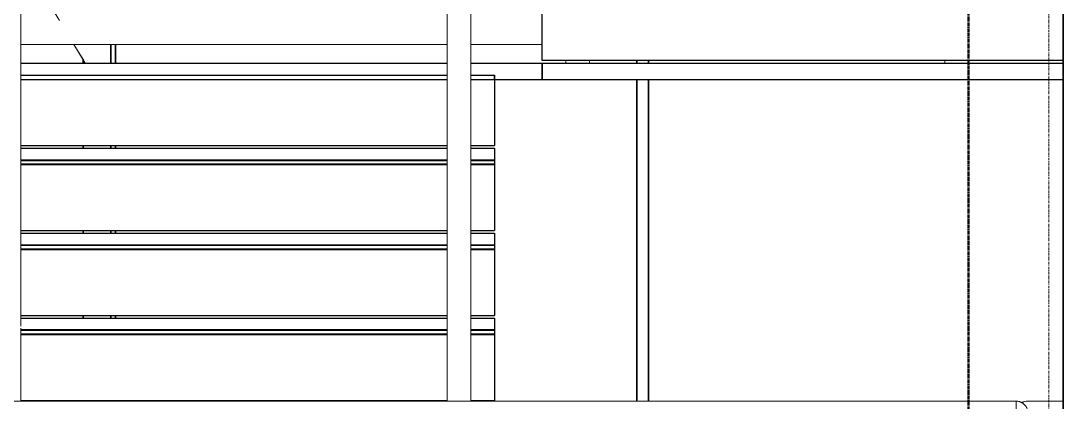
# Model space of a CAD drawing. Header units: millimetres. Extents: x -153298 to 620751, y -313239 to 250031.
# Drawn here: x 6249 to 8449, y -303879 to -303075 of the extents above; entities that cross this region are included whole.
import ezdxf

# ---------------------------------------------------------------- set-up
doc = ezdxf.new("R2010")
doc.units = ezdxf.units.MM
doc.linetypes.add('DPA_Grid _ Level 100', pattern=[10, 5.5, -1.6, 1.3, -1.6])
doc.linetypes.add('DPA_Hidden 50', pattern=[3, 2, -1])
for name, color, linetype, lineweight in [('A-DETL-GENF', 2, 'Continuous', 35), ('A-FLOR-HRAL', 1, 'Continuous', 25), ('A-GLAZ-CURT', 2, 'Continuous', 9), ('E-LITE-EQPM', 2, 'Continuous', 35), ('I-WALL-E', 2, 'Continuous', 35), ('S-GRID', 1, 'Continuous', 0), ('S-STRS-E', 1, 'Continuous', 25), ('WALL-E', 2, 'Continuous', 35)]:
    doc.layers.add(name, color=color, linetype=linetype, lineweight=lineweight)

# ---------------------------------------------------------------- blocks, each defined once
blk = doc.blocks.new('ACM_L12 - LED Pole Luminaire with UV1 - T35 1xGRN90_830 S 2-11677483-2140-01 ENTRANCE 1 ELEVATION 2')
at = {"layer": 'E-LITE-EQPM', "color": 250, "lineweight": 20}
for p, q in [((-18332.4, 108070.3), (-18374.1, 108050.8)), ((-18340.7, 108064.1), (-18366.6, 108052.1)), ((-18331.6, 108070.3), (-18332.4, 108070.3)), ((-18232, 108080.4), (-18289.5, 108074.6)), ((-18373.4, 108045.3), (-18340.3, 107990.4)), ((-18371.6, 108050.9), (-18371.8, 108049.4)), ((-18325.2, 108045.3), (-18371.4, 108045.3)), ((-18370.8, 108048.4), (-18324.4, 108042.1)), ((-18366.6, 108052.1), (-18324.4, 108047.2)), ((-18363.1, 108058.7), (-18325.4, 108058.7)), ((-18290.5, 108058.7), (-18232.2, 108058.7)), ((-18232, 108045.3), (-18290.4, 108045.3)), ((-18289.5, 108043.2), (-18283.7, 108042.5)), ((-18310.2, 107940.4), (-18286, 107900.4))]:
    blk.add_line(p, q, dxfattribs=at)
at = {"layer": 'E-LITE-EQPM', "color": 250, "lineweight": 20, "flags": 128}
for points in [[(-18289.5, 108089.1), (-18268, 108095.5), (-18240.6, 108102.4), (-18232, 108104.2)], [(-18370.4, 108058.7), (-18344.5, 108069.7), (-18331.6, 108074.7)], [(-18373.4, 108045.3), (-18373.6, 108045.6), (-18373.8, 108046), (-18374, 108046.4), (-18374.1, 108046.8), (-18374.2, 108047.2), (-18374.4, 108047.6), (-18374.5, 108048), (-18374.5, 108048.4), (-18374.6, 108048.8), (-18374.6, 108049.2), (-18374.7, 108049.7), (-18374.7, 108050.1), (-18374.7, 108050.5), (-18374.7, 108050.9), (-18374.6, 108051.3), (-18374.6, 108051.7), (-18374.5, 108052.2), (-18374.4, 108052.6), (-18374.3, 108053), (-18374.2, 108053.4), (-18374.1, 108053.8), (-18373.9, 108054.2), (-18373.8, 108054.5), (-18373.6, 108054.9), (-18373.4, 108055.3), (-18373.2, 108055.7), (-18373, 108056), (-18372.7, 108056.4), (-18372.5, 108056.7), (-18372.2, 108057), (-18371.9, 108057.3), (-18371.6, 108057.6), (-18371.3, 108057.9), (-18371, 108058.2), (-18370.7, 108058.5), (-18370.4, 108058.7)], [(-18373.7, 108048.9), (-18373.7, 108048.9), (-18373.8, 108048.9), (-18373.8, 108048.9), (-18373.9, 108048.9), (-18373.9, 108048.9), (-18373.9, 108048.9), (-18374, 108048.9), (-18374, 108048.9), (-18374.1, 108048.9), (-18374.1, 108049), (-18374.1, 108049), (-18374.2, 108049), (-18374.2, 108049), (-18374.2, 108049), (-18374.3, 108049.1), (-18374.3, 108049.1), (-18374.3, 108049.1), (-18374.4, 108049.1), (-18374.4, 108049.2), (-18374.4, 108049.2), (-18374.5, 108049.2), (-18374.5, 108049.2), (-18374.5, 108049.3), (-18374.5, 108049.3), (-18374.5, 108049.3), (-18374.6, 108049.4), (-18374.6, 108049.4), (-18374.6, 108049.4), (-18374.6, 108049.5), (-18374.6, 108049.5), (-18374.7, 108049.6), (-18374.7, 108049.6), (-18374.7, 108049.6), (-18374.7, 108049.7), (-18374.7, 108049.7), (-18374.7, 108049.7), (-18374.7, 108049.8), (-18374.7, 108049.8), (-18374.7, 108049.9), (-18374.7, 108049.9), (-18374.7, 108049.9), (-18374.7, 108050), (-18374.7, 108050), (-18374.7, 108050.1), (-18374.7, 108050.1), (-18374.7, 108050.1), (-18374.7, 108050.2), (-18374.6, 108050.2), (-18374.6, 108050.3), (-18374.6, 108050.3), (-18374.6, 108050.3), (-18374.6, 108050.4), (-18374.6, 108050.4), (-18374.5, 108050.4), (-18374.5, 108050.5), (-18374.5, 108050.5), (-18374.5, 108050.5), (-18374.4, 108050.6), (-18374.4, 108050.6), (-18374.4, 108050.6), (-18374.4, 108050.6), (-18374.3, 108050.7), (-18374.3, 108050.7), (-18374.3, 108050.7), (-18374.2, 108050.7), (-18374.2, 108050.8), (-18374.2, 108050.8), (-18374.1, 108050.8)], [(-18372.4, 108048.9), (-18373.3, 108048.9), (-18373.7, 108048.9), (-18373.7, 108048.9)], [(-18373.7, 108048.9), (-18373.5, 108048.9), (-18372.7, 108048.9), (-18371.4, 108048.9), (-18369.6, 108048.9), (-18367.3, 108048.9), (-18364.6, 108048.9), (-18361.3, 108048.9), (-18357.5, 108048.9), (-18353.3, 108048.9), (-18348.5, 108048.9), (-18343.3, 108048.9), (-18337.7, 108048.9), (-18331.5, 108048.9), (-18325, 108048.9)], [(-18370.8, 108048.4), (-18370.8, 108048.4), (-18370.8, 108048.4), (-18370.9, 108048.4), (-18370.9, 108048.4), (-18371, 108048.4), (-18371, 108048.4), (-18371, 108048.4), (-18371.1, 108048.4), (-18371.1, 108048.4), (-18371.2, 108048.4), (-18371.2, 108048.5), (-18371.2, 108048.5), (-18371.3, 108048.5), (-18371.3, 108048.5), (-18371.3, 108048.5), (-18371.4, 108048.6), (-18371.4, 108048.6), (-18371.4, 108048.6), (-18371.5, 108048.6), (-18371.5, 108048.7), (-18371.5, 108048.7), (-18371.5, 108048.7), (-18371.6, 108048.8), (-18371.6, 108048.8), (-18371.6, 108048.8), (-18371.6, 108048.9), (-18371.7, 108048.9), (-18371.7, 108048.9), (-18371.7, 108049), (-18371.7, 108049), (-18371.7, 108049), (-18371.7, 108049.1), (-18371.7, 108049.1), (-18371.8, 108049.2), (-18371.8, 108049.2), (-18371.8, 108049.2), (-18371.8, 108049.3), (-18371.8, 108049.3), (-18371.8, 108049.4), (-18371.8, 108049.4)], [(-18369.5, 108048.4), (-18370.4, 108048.4), (-18370.7, 108048.4), (-18370.8, 108048.4)], [(-18370.8, 108048.4), (-18370.5, 108048.4), (-18369.7, 108048.4), (-18368.5, 108048.4), (-18366.7, 108048.4), (-18364.5, 108048.4), (-18361.7, 108048.4), (-18358.5, 108048.4), (-18354.7, 108048.4), (-18350.5, 108048.4), (-18345.8, 108048.4), (-18340.7, 108048.4), (-18335, 108048.4), (-18329, 108048.4), (-18324.4, 108048.4)], [(-18289.5, 108048.9), (-18285.9, 108048.9), (-18277, 108048.9), (-18267.6, 108048.9), (-18258, 108048.9), (-18248, 108048.9), (-18237.7, 108048.9), (-18232, 108048.9)], [(-18289.5, 108048.4), (-18283.8, 108048.4), (-18274.9, 108048.4), (-18265.7, 108048.4), (-18256.1, 108048.4), (-18246.2, 108048.4), (-18236, 108048.4), (-18232, 108048.4)], [(-18281.6, 108044.5), (-18281.6, 108044.5), (-18281.7, 108044.5), (-18281.7, 108044.5)]]:
    blk.add_lwpolyline(points, dxfattribs=at)
at = {"layer": 'E-LITE-EQPM', "color": 250, "lineweight": 20}
for points, knots in [([(-18330.9, 108075), (-18331.1, 108074.9), (-18331.3, 108074.8), (-18331.7, 108074.7), (-18331.7, 108074.7), (-18331.4, 108074.8), (-18331.1, 108074.9), (-18330.8, 108075), (-18330.4, 108075.2), (-18329.9, 108075.4), (-18329.5, 108075.5), (-18329.1, 108075.7), (-18328.5, 108075.9), (-18327.7, 108076.2), (-18327.1, 108076.4), (-18326.6, 108076.6)], [0.3333333, 0.3333333, 0.3333333, 0.3333333, 0.3888889, 0.4444444, 0.5555556, 0.6111111, 0.6388889, 0.6666667, 0.75, 0.7708333, 0.7916667, 0.8333333, 0.875, 0.9166667, 1, 1, 1, 1]), ([(-18326.6, 108076.6), (-18327.2, 108076.4), (-18328, 108076.1), (-18329, 108075.7), (-18329.4, 108075.5), (-18329.7, 108075.5), (-18329.8, 108075.4)], [0, 0, 0, 0, 0.1111111, 0.1666667, 0.1944444, 0.2222222, 0.2222222, 0.2222222, 0.2222222]), ([(-18325, 108077.2), (-18325.1, 108077.2), (-18325.6, 108077), (-18326.2, 108076.7), (-18326.6, 108076.6)], [0.8888889, 0.8888889, 0.8888889, 0.8888889, 0.9166667, 1, 1, 1, 1])]:
    blk.add_open_spline(points, degree=3, knots=knots, dxfattribs=at)
blk.add_open_spline([(-18326.6, 108076.6), (-18326.1, 108076.8), (-18325.5, 108077), (-18325, 108077.2)], degree=3, dxfattribs=at)
blk = doc.blocks.new('ACM_L12 - LED Pole Luminaire with UV1 - T35 1xGRN90_830 S 2-V448-2140-01 ENTRANCE 1 ELEVATION 2')
at = {"layer": 'E-LITE-EQPM', "color": 250, "lineweight": 20}
for p, q in [((-18373.4, 108045.3), (-18340.3, 107990.4)), ((-18371.4, 108045.3), (-18371.4, 108045.3)), ((-18363.1, 108058.7), (-18363.1, 108058.7)), ((-18310.2, 107940.4), (-18290.8, 107908.3))]:
    blk.add_line(p, q, dxfattribs=at)
at = {"layer": 'E-LITE-EQPM', "color": 250, "lineweight": 20, "flags": 128}
for points in [[(-18370.4, 108058.7), (-18344.5, 108069.7), (-18331.6, 108074.7)], [(-18373.6, 108045.6), (-18373.8, 108046), (-18374, 108046.4), (-18374.1, 108046.8), (-18374.2, 108047.2), (-18374.4, 108047.6), (-18374.5, 108048), (-18374.5, 108048.4), (-18374.6, 108048.8), (-18374.6, 108049.2), (-18374.7, 108049.7), (-18374.7, 108050.1), (-18374.7, 108050.5), (-18374.7, 108050.9), (-18374.6, 108051.3), (-18374.6, 108051.7), (-18374.5, 108052.2), (-18374.5, 108052.2)], [(-18374.1, 108049), (-18374.2, 108049), (-18374.2, 108049), (-18374.2, 108049), (-18374.3, 108049.1), (-18374.3, 108049.1), (-18374.3, 108049.1), (-18374.4, 108049.1), (-18374.4, 108049.2), (-18374.4, 108049.2), (-18374.5, 108049.2), (-18374.5, 108049.2), (-18374.5, 108049.3), (-18374.5, 108049.3), (-18374.5, 108049.3), (-18374.6, 108049.4), (-18374.6, 108049.4), (-18374.6, 108049.4), (-18374.6, 108049.5), (-18374.6, 108049.5), (-18374.7, 108049.6), (-18374.7, 108049.6), (-18374.7, 108049.6), (-18374.7, 108049.7), (-18374.7, 108049.7), (-18374.7, 108049.7), (-18374.7, 108049.8), (-18374.7, 108049.8), (-18374.7, 108049.9), (-18374.7, 108049.9), (-18374.7, 108049.9), (-18374.7, 108050), (-18374.7, 108050), (-18374.7, 108050.1), (-18374.7, 108050.1), (-18374.7, 108050.1), (-18374.7, 108050.2), (-18374.6, 108050.2), (-18374.6, 108050.3), (-18374.6, 108050.3), (-18374.6, 108050.3), (-18374.6, 108050.4), (-18374.6, 108050.4), (-18374.5, 108050.4), (-18374.5, 108050.5), (-18374.5, 108050.5), (-18374.5, 108050.5), (-18374.4, 108050.6), (-18374.4, 108050.6), (-18374.4, 108050.6)], [(-18374.4, 108052.6), (-18374.3, 108053), (-18374.2, 108053.4), (-18374.1, 108053.8), (-18373.9, 108054.2), (-18373.8, 108054.5), (-18373.6, 108054.9), (-18373.4, 108055.3), (-18373.2, 108055.7), (-18373, 108056), (-18372.7, 108056.4)]]:
    blk.add_lwpolyline(points, dxfattribs=at)
at = {"layer": 'E-LITE-EQPM', "color": 250, "lineweight": 20}
for points, knots in [([(-18330.9, 108075), (-18331.1, 108074.9), (-18331.3, 108074.8), (-18331.7, 108074.7), (-18331.7, 108074.7), (-18331.4, 108074.8), (-18331.1, 108074.9), (-18331, 108075), (-18330.9, 108075)], [0.3333333, 0.3333333, 0.3333333, 0.3333333, 0.3888889, 0.4444444, 0.5555556, 0.6111111, 0.6388889, 0.6666667, 0.6666667, 0.6666667, 0.6666667]), ([(-18329.9, 108075.4), (-18329.8, 108075.4), (-18329.5, 108075.5), (-18329.1, 108075.7), (-18328.5, 108075.9), (-18327.7, 108076.2), (-18327.1, 108076.4), (-18326.6, 108076.6)], [0.7708333, 0.7708333, 0.7708333, 0.7708333, 0.7916667, 0.8333333, 0.875, 0.9166667, 1, 1, 1, 1]), ([(-18326.6, 108076.6), (-18327.2, 108076.4), (-18328, 108076.1), (-18329, 108075.7), (-18329.4, 108075.5), (-18329.7, 108075.5), (-18329.8, 108075.4)], [0, 0, 0, 0, 0.1111111, 0.1666667, 0.1944444, 0.2222222, 0.2222222, 0.2222222, 0.2222222]), ([(-18325, 108077.2), (-18325.1, 108077.2), (-18325.6, 108077), (-18326.2, 108076.7), (-18326.6, 108076.6)], [0.8888889, 0.8888889, 0.8888889, 0.8888889, 0.9166667, 1, 1, 1, 1])]:
    blk.add_open_spline(points, degree=3, knots=knots, dxfattribs=at)
blk.add_open_spline([(-18326.6, 108076.6), (-18326.1, 108076.8), (-18325.5, 108077), (-18325, 108077.2)], degree=3, dxfattribs=at)
blk = doc.blocks.new('PPL-C-AECM-1-PP19-EE-M3-0001_rvt-2-2140-01 ENTRANCE 1 ELEVATION 2')
at = {"layer": 'E-LITE-EQPM', "color": 250, "lineweight": 20}
for name in ['ACM_L12 - LED Pole Luminaire with UV1 - T35 1xGRN90_830 S 2-11677483-2140-01 ENTRANCE 1 ELEVATION 2', 'ACM_L12 - LED Pole Luminaire with UV1 - T35 1xGRN90_830 S 2-V448-2140-01 ENTRANCE 1 ELEVATION 2']:
    blk.add_blockref(name, (0, 0), dxfattribs=at)
blk = doc.blocks.new('PPL-C-AECM-1-PP19-EE-M3-0001_rvt-3-2140-01 ENTRANCE 1 ELEVATION 2')
at = {"layer": 'E-LITE-EQPM', "color": 250, "lineweight": 20}
for name in ['ACM_L12 - LED Pole Luminaire with UV1 - T35 1xGRN90_830 S 2-11677483-2140-01 ENTRANCE 1 ELEVATION 2', 'ACM_L12 - LED Pole Luminaire with UV1 - T35 1xGRN90_830 S 2-V448-2140-01 ENTRANCE 1 ELEVATION 2']:
    blk.add_blockref(name, (0, 0), dxfattribs=at)
blk = doc.blocks.new('DPA_CP_Entrance Louver Grill Vertical Z - Louver Grill Vertical Z-V439-2140-01 ENTRANCE 1 ELEVATION 2')
at = {"layer": 'A-GLAZ-CURT'}
for p, q in [((-16222, 113945.1), (-16222, 105550)), ((-16222, 113945.1), (-16222, 105550)), ((-16222, 105550), (-16222, 113945.1)), ((-16222, 105550), (-16222, 113945.1))]:
    blk.add_line(p, q, dxfattribs=at)
blk = doc.blocks.new('Railing - Post_50mm-V467-2140-01 ENTRANCE 1 ELEVATION 2')
at = {"layer": 'A-FLOR-HRAL', "lineweight": 9}
for p, q in [((-17272, 111131.4), (-17272, 111125.7)), ((-17272, 111125.7), (-17222, 111125.7)), ((-17222, 111125.7), (-17272, 111125.7)), ((-17222, 111125.7), (-17222, 111131.4))]:
    blk.add_line(p, q, dxfattribs=at)
blk = doc.blocks.new('Railing - Post_50mm-V468-2140-01 ENTRANCE 1 ELEVATION 2')
at = {"layer": 'A-FLOR-HRAL', "lineweight": 9}
for p, q in [((-17272, 111848.1), (-17272, 111842.4)), ((-17222, 111842.4), (-17222, 111848.1)), ((-17272, 111668.9), (-17272, 111663.2)), ((-17222, 111663.2), (-17222, 111668.9)), ((-17272, 111489.7), (-17272, 111484)), ((-17222, 111484), (-17222, 111489.7)), ((-17272, 111310.6), (-17272, 111304.8)), ((-17222, 111304.8), (-17222, 111310.6)), ((-17272, 111131.4), (-17272, 111125.7)), ((-17247, 111125.7), (-17247, 111125.7)), ((-17247, 111125.7), (-17247, 111125.7)), ((-17222, 111125.7), (-17222, 111131.4))]:
    blk.add_line(p, q, dxfattribs=at)
blk = doc.blocks.new('Railing - Post_50mm-V469-2140-01 ENTRANCE 1 ELEVATION 2')
at = {"layer": 'A-FLOR-HRAL', "lineweight": 9}
for p, q in [((-17522, 112000.7), (-17522, 111125.7)), ((-17472, 111125.7), (-17472, 112000.7))]:
    blk.add_line(p, q, dxfattribs=at)
blk = doc.blocks.new('Railing - Post_50mm-18334296-2140-01 ENTRANCE 1 ELEVATION 2')
at = {"layer": 'A-FLOR-HRAL', "lineweight": 9}
for p, q in [((-17522, 113792.4), (-17522, 113638.3)), ((-17472, 113638.3), (-17472, 113792.4))]:
    blk.add_line(p, q, dxfattribs=at)
blk = doc.blocks.new('Railing - Railing-8634568-2140-01 ENTRANCE 1 ELEVATION 2')
at = {"layer": 'A-FLOR-HRAL', "lineweight": 9}
for p, q in [((-17522, 107965.4), (-17522, 107989.6)), ((-17522, 107989.6), (-17522, 107965.4)), ((-17522, 107965.4), (-17522, 107187.8)), ((-17522, 107965.4), (-17522, 107941.3)), ((-17522, 107941.3), (-17522, 107965.4)), ((-17472, 107187.8), (-17472, 107965.4)), ((-17472, 107940.4), (-17322, 107940.4))]:
    blk.add_line(p, q, dxfattribs=at)
for name, p in [('Railing - Post_50mm-V467-2140-01 ENTRANCE 1 ELEVATION 2', (0, -3225.2)), ('Railing - Post_50mm-V469-2140-01 ENTRANCE 1 ELEVATION 2', (0, -3225.2)), ('Railing - Post_50mm-V468-2140-01 ENTRANCE 1 ELEVATION 2', (0, -3225.2)), ('Railing - Post_50mm-18334296-2140-01 ENTRANCE 1 ELEVATION 2', (0, -6450.4))]:
    blk.add_blockref(name, p)
blk = doc.blocks.new('Top Rail Type - Top Rail_Internal_-8634572-2140-01 ENTRANCE 1 ELEVATION 2')
at = {"layer": 'A-FLOR-HRAL', "lineweight": 9}
for p, q in [((-17522, 108775.4), (-17522, 107345.9)), ((-17472, 107345.9), (-17472, 108775.4)), ((-17522, 107345.9), (-17522, 107187.8)), ((-17472, 107187.8), (-17472, 107345.9))]:
    blk.add_line(p, q, dxfattribs=at)
blk = doc.blocks.new('Railing - RL13_Baluster Post _End_-13242412-2140-01 ENTRANCE 1 ELEVATION 2')
at = {"layer": 'A-FLOR-HRAL', "lineweight": 9}
for p, q in [((-16266.3, 107187.8), (-16222, 107187.8)), ((-16222, 107137.8), (-16266.3, 107137.8))]:
    blk.add_line(p, q, dxfattribs=at)
at = {"layer": 'A-FLOR-HRAL', "lineweight": 9, "flags": 128}
for points in [[(-16297.3, 107187.8), (-16297.3, 107187.8), (-16297.2, 107187.8), (-16297.1, 107187.8), (-16296.9, 107187.8), (-16296.7, 107187.8), (-16296.4, 107187.8), (-16296.1, 107187.8), (-16295.7, 107187.8), (-16295.3, 107187.8), (-16294.9, 107187.8), (-16294.4, 107187.8), (-16293.8, 107187.8), (-16293.2, 107187.8), (-16292.6, 107187.8), (-16291.9, 107187.8), (-16291.2, 107187.8), (-16290.4, 107187.8), (-16289.6, 107187.8), (-16288.8, 107187.8), (-16287.9, 107187.8), (-16287, 107187.8), (-16286.1, 107187.8), (-16285.1, 107187.8), (-16284.1, 107187.8), (-16283.1, 107187.8), (-16282, 107187.8), (-16280.9, 107187.8), (-16279.8, 107187.8), (-16278.7, 107187.8), (-16277.6, 107187.8), (-16276.4, 107187.8), (-16275.2, 107187.8), (-16274, 107187.8), (-16272.8, 107187.8), (-16271.6, 107187.8), (-16270.4, 107187.8), (-16269.1, 107187.8), (-16267.9, 107187.8), (-16266.7, 107187.8), (-16266.3, 107187.8)], [(-16266.3, 107137.8), (-16267.6, 107137.8), (-16268.8, 107137.8), (-16270, 107137.8), (-16271.3, 107137.8), (-16272.5, 107137.8), (-16273.7, 107137.8), (-16274.9, 107137.8), (-16276.1, 107137.8), (-16277.2, 107137.8), (-16278.4, 107137.8), (-16279.5, 107137.8), (-16280.6, 107137.8), (-16281.7, 107137.8), (-16282.8, 107137.8), (-16283.8, 107137.8), (-16284.8, 107137.8), (-16285.8, 107137.8), (-16286.8, 107137.8), (-16287.7, 107137.8), (-16288.6, 107137.8), (-16289.4, 107137.8), (-16290.2, 107137.8), (-16291, 107137.8), (-16291.7, 107137.8), (-16292.4, 107137.8), (-16293.1, 107137.8), (-16293.7, 107137.8), (-16294.2, 107137.8), (-16294.7, 107137.8), (-16295.2, 107137.8), (-16295.6, 107137.8), (-16296, 107137.8), (-16296.4, 107137.8), (-16296.6, 107137.8), (-16296.9, 107137.8), (-16297.1, 107137.8), (-16297.2, 107137.8), (-16297.3, 107137.8), (-16297.3, 107137.8)]]:
    blk.add_lwpolyline(points, dxfattribs=at)
at = {"layer": 'A-FLOR-HRAL', "lineweight": 9}
for start, end in [(88.6974, 120), (240, 281.0413)]:
    blk.add_arc((-16297.3, 107162.8), 25, start, end, dxfattribs=at)
blk = doc.blocks.new('Railing - Railing-14945248-2140-01 ENTRANCE 1 ELEVATION 2')
blk.add_blockref('Railing - RL13_Baluster Post _End_-13242412-2140-01 ENTRANCE 1 ELEVATION 2', (0, 0))
blk = doc.blocks.new('Railing - Half Circle_25mm-V533-2140-01 ENTRANCE 1 ELEVATION 2')
at = {"layer": 'A-FLOR-HRAL', "lineweight": 9}
for p, q in [((-16321.4, 107177.6), (-16321.4, 107186.6)), ((-16321.4, 107186.6), (-16321.4, 107177.6)), ((-16321.4, 107162.8), (-16321.4, 107177.5)), ((-16321.4, 107177.5), (-16321.4, 107162.8)), ((-16321.4, 107162.8), (-16321.4, 107139)), ((-16321.4, 107139), (-16321.4, 107162.8))]:
    blk.add_line(p, q, dxfattribs=at)
at = {"layer": 'A-FLOR-HRAL', "lineweight": 9, "flags": 128}
for points in [[(-16321.4, 107187.8), (-16320.4, 107187.8), (-16319.4, 107187.7), (-16318.4, 107187.6), (-16317.4, 107187.5), (-16316.4, 107187.3), (-16315.5, 107187.1), (-16314.5, 107186.9), (-16313.5, 107186.6), (-16312.6, 107186.2), (-16311.7, 107185.9), (-16310.7, 107185.4), (-16309.8, 107185), (-16309, 107184.5), (-16308.1, 107184), (-16307.3, 107183.5), (-16306.5, 107182.9), (-16305.7, 107182.3), (-16304.9, 107181.6), (-16304.2, 107180.9), (-16303.5, 107180.2), (-16302.8, 107179.5), (-16302.1, 107178.8), (-16301.5, 107178), (-16300.9, 107177.2), (-16300.4, 107176.3), (-16299.8, 107175.5), (-16299.3, 107174.6), (-16298.9, 107173.7), (-16298.5, 107172.8), (-16298.1, 107171.9), (-16297.7, 107170.9), (-16297.4, 107170), (-16297.2, 107169), (-16296.9, 107168.1), (-16296.8, 107167.1), (-16296.6, 107166.1), (-16296.5, 107165.1), (-16296.4, 107164.1), (-16296.4, 107163.1), (-16296.4, 107162.8)], [(-16296.4, 107162.8), (-16296.4, 107161.8), (-16296.5, 107160.8), (-16296.6, 107159.8), (-16296.7, 107158.8), (-16296.9, 107157.9), (-16297.1, 107156.9), (-16297.4, 107155.9), (-16297.7, 107155), (-16298, 107154), (-16298.4, 107153.1), (-16298.8, 107152.2), (-16299.2, 107151.3), (-16299.7, 107150.4), (-16300.2, 107149.5), (-16300.8, 107148.7), (-16301.3, 107147.9), (-16302, 107147.1), (-16302.6, 107146.3), (-16303.3, 107145.6), (-16304, 107144.9), (-16304.7, 107144.2), (-16305.5, 107143.6), (-16306.2, 107142.9), (-16307.1, 107142.3), (-16307.9, 107141.8), (-16308.7, 107141.3), (-16309.6, 107140.8), (-16310.5, 107140.3), (-16311.4, 107139.9), (-16312.3, 107139.5), (-16313.3, 107139.2), (-16314.2, 107138.9), (-16315.2, 107138.6), (-16316.2, 107138.4), (-16317.1, 107138.2), (-16318.1, 107138), (-16319.1, 107137.9), (-16320.1, 107137.9), (-16321.1, 107137.8), (-16321.4, 107137.8)]]:
    blk.add_lwpolyline(points, dxfattribs=at)
blk = doc.blocks.new('Railing - Post_50mm-V538-2140-01 ENTRANCE 1 ELEVATION 2')
at = {"layer": 'A-FLOR-HRAL', "lineweight": 9}
blk.add_line((-18422, 107342), (-18422, 107187.8), dxfattribs=at)
blk = doc.blocks.new('Railing - Post_50mm-V540-2140-01 ENTRANCE 1 ELEVATION 2')
at = {"layer": 'A-FLOR-HRAL', "lineweight": 9}
for p, q in [((-16472, 108617.1), (-16472, 108622.9)), ((-16422, 108622.9), (-16422, 108617.1)), ((-16472, 108438), (-16472, 108443.7)), ((-16422, 108443.7), (-16422, 108438)), ((-16472, 108258.8), (-16472, 108264.5)), ((-16422, 108264.5), (-16422, 108258.8)), ((-16472, 108079.6), (-16472, 108085.4)), ((-16422, 108085.4), (-16422, 108079.6)), ((-16472, 107900.4), (-16472, 107906.2)), ((-16447, 107900.4), (-16447, 107900.4)), ((-16447, 107900.4), (-16447, 107900.4)), ((-16422, 107906.2), (-16422, 107900.4))]:
    blk.add_line(p, q, dxfattribs=at)
blk = doc.blocks.new('Railing - Railing-14945432-2140-01 ENTRANCE 1 ELEVATION 2')
at = {"layer": 'A-FLOR-HRAL', "lineweight": 9}
blk.add_line((-18422, 107940.4), (-17522, 107940.4), dxfattribs=at)
for name in ['Railing - Post_50mm-V540-2140-01 ENTRANCE 1 ELEVATION 2', 'Railing - Post_50mm-V538-2140-01 ENTRANCE 1 ELEVATION 2']:
    blk.add_blockref(name, (0, 0))
blk = doc.blocks.new('Top Rail Type - Half Circle_25mm-V542-2140-01 ENTRANCE 1 ELEVATION 2')
at = {"layer": 'A-FLOR-HRAL', "lineweight": 9}
for p, q in [((-16321.4, 107177.6), (-16321.4, 107186.6)), ((-16321.4, 107186.6), (-16321.4, 107177.6)), ((-16321.4, 107162.8), (-16321.4, 107177.5)), ((-16321.4, 107177.5), (-16321.4, 107162.8)), ((-16321.4, 107162.8), (-16321.4, 107139)), ((-16321.4, 107139), (-16321.4, 107162.8))]:
    blk.add_line(p, q, dxfattribs=at)
at = {"layer": 'A-FLOR-HRAL', "lineweight": 9, "flags": 128}
for points in [[(-16321.4, 107187.8), (-16320.4, 107187.8), (-16319.4, 107187.7), (-16318.4, 107187.6), (-16317.4, 107187.5), (-16316.4, 107187.3), (-16315.5, 107187.1), (-16314.5, 107186.9), (-16313.5, 107186.6), (-16312.6, 107186.2), (-16311.7, 107185.9), (-16310.7, 107185.4), (-16309.8, 107185), (-16309, 107184.5), (-16308.1, 107184), (-16307.3, 107183.5), (-16306.5, 107182.9), (-16305.7, 107182.3), (-16304.9, 107181.6), (-16304.2, 107180.9), (-16303.5, 107180.2), (-16302.8, 107179.5), (-16302.1, 107178.8), (-16301.5, 107178), (-16300.9, 107177.2), (-16300.4, 107176.3), (-16299.8, 107175.5), (-16299.3, 107174.6), (-16298.9, 107173.7), (-16298.5, 107172.8), (-16298.1, 107171.9), (-16297.7, 107170.9), (-16297.4, 107170), (-16297.2, 107169), (-16296.9, 107168.1), (-16296.8, 107167.1), (-16296.6, 107166.1), (-16296.5, 107165.1), (-16296.4, 107164.1), (-16296.4, 107163.1), (-16296.4, 107162.8)], [(-16296.4, 107162.8), (-16296.4, 107161.8), (-16296.5, 107160.8), (-16296.6, 107159.8), (-16296.7, 107158.8), (-16296.9, 107157.9), (-16297.1, 107156.9), (-16297.4, 107155.9), (-16297.7, 107155), (-16298, 107154), (-16298.4, 107153.1), (-16298.8, 107152.2), (-16299.2, 107151.3), (-16299.7, 107150.4), (-16300.2, 107149.5), (-16300.8, 107148.7), (-16301.3, 107147.9), (-16302, 107147.1), (-16302.6, 107146.3), (-16303.3, 107145.6), (-16304, 107144.9), (-16304.7, 107144.2), (-16305.5, 107143.6), (-16306.2, 107142.9), (-16307.1, 107142.3), (-16307.9, 107141.8), (-16308.7, 107141.3), (-16309.6, 107140.8), (-16310.5, 107140.3), (-16311.4, 107139.9), (-16312.3, 107139.5), (-16313.3, 107139.2), (-16314.2, 107138.9), (-16315.2, 107138.6), (-16316.2, 107138.4), (-16317.1, 107138.2), (-16318.1, 107138), (-16319.1, 107137.9), (-16320.1, 107137.9), (-16321.1, 107137.8), (-16321.4, 107137.8)]]:
    blk.add_lwpolyline(points, dxfattribs=at)
blk = doc.blocks.new('Top Rail Type - Top Rail_Internal_-14945436-2140-01 ENTRANCE 1 ELEVATION 2')
at = {"layer": 'A-FLOR-HRAL', "lineweight": 9}
for p, q in [((-18422, 107345.9), (-18422, 108775.4)), ((-16422, 107187.8), (-18447, 107187.8)), ((-16321.4, 107187.8), (-16422, 107187.8)), ((-16321.4, 107187.8), (-16321.4, 107162.8)), ((-16321.4, 107162.8), (-16321.4, 107187))]:
    blk.add_line(p, q, dxfattribs=at)
blk = doc.blocks.new('Top Rail Type - Top Rail_Internal_-14948010-2140-01 ENTRANCE 1 ELEVATION 2')
at = {"layer": 'A-FLOR-HRAL', "lineweight": 9}
blk.add_arc((-16297, 107162.8), 25, 86.1963, 120, dxfattribs=at)
for points in [[(-16309.5, 107184.5), (-16307.6, 107185.6), (-16303.6, 107187.3), (-16299.2, 107187.8), (-16297, 107187.8)], [(-16296.8, 107187.8), (-16296.3, 107187.8), (-16295.8, 107187.8), (-16295.4, 107187.8)]]:
    blk.add_open_spline(points, degree=3, dxfattribs=at)
blk = doc.blocks.new('ACM_L14 - LED Street Light Luminaire with Wide Light - PRA4-CB-8-V575-2140-01 ENTRANCE 1 ELEVATION 2')
at = {"layer": 'E-LITE-EQPM'}
for p, q in [((-18290.8, 107909.3), (-18290.8, 107900.4)), ((-18290.8, 107727), (-18290.8, 107721.3)), ((-18290.8, 107547.8), (-18290.8, 107542.1)), ((-18290.8, 107368.6), (-18290.8, 107362.9)), ((-18290.8, 107189.5), (-18290.8, 107187.8))]:
    blk.add_line(p, q, dxfattribs=at)
blk = doc.blocks.new('DPA_AN_Callout - DPA_AN_Callout-15497441-2140-01 ENTRANCE 1 ELEVATION 2')
at = {"layer": 'A-DETL-GENF', "linetype": 'DPA_Hidden 50', "lineweight": 50}
blk.add_line((-16422, 105382.9), (-16422, 113739.9), dxfattribs=at)

msp = doc.modelspace()

# ---------------------------------------------------------------- linework, layer by layer
at = {"layer": 'I-WALL-E'}
for p, q in [((6449.1524, -303124.2756), (6449.1524, -303164.2756)), ((6449.1524, -303164.2756), (6449.1524, -303124.2756)), ((7549.1524, -303164.2756), (7549.1524, -303158.5369)), ((7549.1524, -303164.2756), (7549.1524, -303158.5369)), ((7574.1524, -303158.5369), (7574.1524, -303164.2756)), ((7574.1524, -303158.5369), (7574.1524, -303164.2756)), ((7549.1524, -303876.8843), (7549.1524, -303199.2756)), ((7549.1524, -303876.8843), (7549.1524, -303199.2756)), ((7574.1524, -303199.2756), (7574.1524, -303876.8843)), ((7574.1524, -303199.2756), (7574.1524, -303876.8843)), ((6449.1524, -303337.7156), (6449.1524, -303343.4544)), ((6449.1524, -303343.4544), (6449.1524, -303337.7156)), ((6449.1524, -303516.8944), (6449.1524, -303522.6331)), ((6449.1524, -303522.6331), (6449.1524, -303516.8944)), ((6449.1524, -303696.0731), (6449.1524, -303701.8119)), ((6449.1524, -303701.8119), (6449.1524, -303696.0731)), ((6449.1524, -303875.2519), (6449.1524, -303876.979)), ((6449.1524, -303876.979), (6449.1524, -303875.2519))]:
    msp.add_line(p, q, dxfattribs=at)
at = {"layer": 'S-GRID', "linetype": 'DPA_Grid _ Level 100'}
msp.add_line((8419.1552, -312338.9018), (8419.1552, -291368.6646), dxfattribs=at)
at = {"layer": 'S-STRS-E'}
for p, q in [((7349.1524, -303158.5369), (7349.1524, -303020.0969)), ((8449.1524, -303020.0969), (8449.1524, -303158.5369)), ((8449.1524, -303158.5369), (7349.1524, -303158.5369)), ((6249.1524, -303164.2756), (7149.1524, -303164.2756)), ((6249.1524, -303164.2756), (7149.1524, -303164.2756)), ((6249.1524, -303164.2756), (7149.1524, -303164.2756)), ((6249.1524, -303164.2756), (7149.1524, -303164.2756)), ((6249.1524, -303164.2756), (7149.1524, -303164.2756)), ((6249.1524, -303164.2756), (7149.1524, -303164.2756)), ((7199.1524, -303164.2756), (7349.1524, -303164.2756)), ((7199.1524, -303164.2756), (7249.1524, -303164.2756)), ((7199.1524, -303164.2756), (7249.1524, -303164.2756)), ((7199.1524, -303164.2756), (7249.1524, -303164.2756)), ((7199.1524, -303164.2756), (7249.1524, -303164.2756)), ((7199.1524, -303164.2756), (7249.1524, -303164.2756)), ((7349.1524, -303164.2756), (8449.1524, -303164.2756)), ((7349.1524, -303164.2756), (7349.1524, -303199.2756)), ((7349.1524, -303199.2756), (7349.1524, -303164.2756)), ((8449.1524, -303199.2756), (8449.1524, -303164.2756)), ((8449.1524, -303199.2756), (8449.1524, -303164.2756)), ((6249.1524, -303189.2756), (7149.1524, -303189.2756)), ((7149.1524, -303199.2756), (6249.1524, -303199.2756)), ((7149.1524, -303199.2756), (6249.1524, -303199.2756)), ((7199.1524, -303189.2756), (7249.1524, -303189.2756)), ((7249.1524, -303199.2756), (7199.1524, -303199.2756)), ((7249.1524, -303199.2756), (7199.1524, -303199.2756)), ((7249.1524, -303189.2756), (7249.1524, -303199.2756)), ((7249.1524, -303199.2756), (7249.1524, -303189.2756)), ((7349.1524, -303199.2756), (7249.1524, -303199.2756)), ((7249.1524, -303199.2756), (7249.1524, -303337.7156)), ((8449.1524, -303199.2756), (7349.1524, -303199.2756)), ((6249.1524, -303337.7156), (7149.1524, -303337.7156)), ((6249.1524, -303343.4544), (7149.1524, -303343.4544)), ((6249.1524, -303343.4544), (7149.1524, -303343.4544)), ((6249.1524, -303343.4544), (7149.1524, -303343.4544)), ((6249.1524, -303343.4544), (7149.1524, -303343.4544)), ((6249.1524, -303343.4544), (7149.1524, -303343.4544)), ((6249.1524, -303343.4544), (7149.1524, -303343.4544)), ((6249.1524, -303343.4544), (7149.1524, -303343.4544)), ((7199.1524, -303337.7156), (7249.1524, -303337.7156)), ((7199.1524, -303343.4544), (7249.1524, -303343.4544)), ((7199.1524, -303343.4544), (7249.1524, -303343.4544)), ((7199.1524, -303343.4544), (7249.1524, -303343.4544)), ((7199.1524, -303343.4544), (7249.1524, -303343.4544)), ((7199.1524, -303343.4544), (7249.1524, -303343.4544)), ((7199.1524, -303343.4544), (7249.1524, -303343.4544)), ((7199.1524, -303343.4544), (7249.1524, -303343.4544)), ((7249.1524, -303343.4544), (7249.1524, -303348.9544)), ((7249.1524, -303343.4544), (7249.1524, -303345.9544)), ((7249.1524, -303343.4544), (7249.1524, -303345.9544)), ((7249.1524, -303343.4544), (7249.1524, -303345.9544)), ((7249.1524, -303343.4544), (7249.1524, -303345.9544)), ((7249.1524, -303343.4544), (7249.1524, -303345.9544)), ((7249.1524, -303343.4544), (7249.1524, -303368.4544)), ((7249.1524, -303348.4544), (7249.1524, -303358.4544)), ((7249.1524, -303348.9544), (7249.1524, -303357.9544)), ((7249.1524, -303348.9544), (7249.1524, -303368.9544)), ((7249.1524, -303357.9544), (7249.1524, -303361.4544)), ((7149.1524, -303368.4544), (6249.1524, -303368.4544)), ((6249.1524, -303368.9544), (7149.1524, -303368.9544)), ((6249.1524, -303368.9544), (7149.1524, -303368.9544)), ((6249.1524, -303376.4544), (7149.1524, -303376.4544)), ((7149.1524, -303378.4544), (6249.1524, -303378.4544)), ((7149.1524, -303378.4544), (6249.1524, -303378.4544)), ((7249.1524, -303368.4544), (7199.1524, -303368.4544)), ((7199.1524, -303368.9544), (7249.1524, -303368.9544)), ((7199.1524, -303368.9544), (7249.1524, -303368.9544)), ((7199.1524, -303376.4544), (7249.1524, -303376.4544)), ((7249.1524, -303378.4544), (7199.1524, -303378.4544)), ((7249.1524, -303378.4544), (7199.1524, -303378.4544)), ((7249.1524, -303358.4544), (7249.1524, -303360.9544)), ((7249.1524, -303368.9544), (7249.1524, -303376.4544)), ((7249.1524, -303376.4544), (7249.1524, -303378.4544)), ((7249.1524, -303378.4544), (7249.1524, -303516.8944)), ((6249.1524, -303516.8944), (7149.1524, -303516.8944)), ((6249.1524, -303522.6331), (7149.1524, -303522.6331)), ((6249.1524, -303522.6331), (7149.1524, -303522.6331)), ((6249.1524, -303522.6331), (7149.1524, -303522.6331)), ((6249.1524, -303522.6331), (7149.1524, -303522.6331)), ((6249.1524, -303522.6331), (7149.1524, -303522.6331)), ((6249.1524, -303522.6331), (7149.1524, -303522.6331)), ((6249.1524, -303522.6331), (7149.1524, -303522.6331)), ((7199.1524, -303516.8944), (7249.1524, -303516.8944)), ((7199.1524, -303522.6331), (7249.1524, -303522.6331)), ((7199.1524, -303522.6331), (7249.1524, -303522.6331)), ((7199.1524, -303522.6331), (7249.1524, -303522.6331)), ((7199.1524, -303522.6331), (7249.1524, -303522.6331)), ((7199.1524, -303522.6331), (7249.1524, -303522.6331)), ((7199.1524, -303522.6331), (7249.1524, -303522.6331)), ((7199.1524, -303522.6331), (7249.1524, -303522.6331)), ((7249.1524, -303522.6331), (7249.1524, -303528.1331)), ((7249.1524, -303522.6331), (7249.1524, -303525.1331)), ((7249.1524, -303522.6331), (7249.1524, -303525.1331)), ((7249.1524, -303522.6331), (7249.1524, -303525.1331)), ((7249.1524, -303522.6331), (7249.1524, -303525.1331)), ((7249.1524, -303522.6331), (7249.1524, -303525.1331)), ((7249.1524, -303522.6331), (7249.1524, -303547.6331)), ((7249.1524, -303527.6331), (7249.1524, -303537.6331)), ((7249.1524, -303528.1331), (7249.1524, -303537.1331)), ((7249.1524, -303528.1331), (7249.1524, -303548.1331)), ((7149.1524, -303547.6331), (6249.1524, -303547.6331)), ((6249.1524, -303548.1331), (7149.1524, -303548.1331)), ((6249.1524, -303548.1331), (7149.1524, -303548.1331)), ((6249.1524, -303555.6331), (7149.1524, -303555.6331)), ((7249.1524, -303547.6331), (7199.1524, -303547.6331)), ((7199.1524, -303548.1331), (7249.1524, -303548.1331)), ((7199.1524, -303548.1331), (7249.1524, -303548.1331)), ((7199.1524, -303555.6331), (7249.1524, -303555.6331)), ((7249.1524, -303537.1331), (7249.1524, -303540.6331)), ((7249.1524, -303537.6331), (7249.1524, -303540.1331)), ((7249.1524, -303548.1331), (7249.1524, -303555.6331)), ((7249.1524, -303555.6331), (7249.1524, -303557.6331)), ((7149.1524, -303557.6331), (6249.1524, -303557.6331)), ((7149.1524, -303557.6331), (6249.1524, -303557.6331)), ((7249.1524, -303557.6331), (7199.1524, -303557.6331)), ((7249.1524, -303557.6331), (7199.1524, -303557.6331)), ((7249.1524, -303557.6331), (7249.1524, -303696.0731)), ((6249.1524, -303696.0731), (7149.1524, -303696.0731)), ((6249.1524, -303701.8119), (7149.1524, -303701.8119)), ((6249.1524, -303701.8119), (7149.1524, -303701.8119)), ((6249.1524, -303701.8119), (7149.1524, -303701.8119)), ((6249.1524, -303701.8119), (7149.1524, -303701.8119)), ((6249.1524, -303701.8119), (7149.1524, -303701.8119)), ((6249.1524, -303701.8119), (7149.1524, -303701.8119)), ((6249.1524, -303701.8119), (7149.1524, -303701.8119)), ((7199.1524, -303696.0731), (7249.1524, -303696.0731)), ((7199.1524, -303701.8119), (7249.1524, -303701.8119)), ((7199.1524, -303701.8119), (7249.1524, -303701.8119)), ((7199.1524, -303701.8119), (7249.1524, -303701.8119)), ((7199.1524, -303701.8119), (7249.1524, -303701.8119)), ((7199.1524, -303701.8119), (7249.1524, -303701.8119)), ((7199.1524, -303701.8119), (7249.1524, -303701.8119)), ((7199.1524, -303701.8119), (7249.1524, -303701.8119)), ((7249.1524, -303701.8119), (7249.1524, -303707.3119)), ((7249.1524, -303701.8119), (7249.1524, -303704.3119)), ((7249.1524, -303701.8119), (7249.1524, -303704.3119)), ((7249.1524, -303701.8119), (7249.1524, -303704.3119)), ((7249.1524, -303701.8119), (7249.1524, -303704.3119)), ((7249.1524, -303701.8119), (7249.1524, -303704.3119)), ((7249.1524, -303701.8119), (7249.1524, -303726.8119)), ((7249.1524, -303706.8119), (7249.1524, -303716.8119)), ((7249.1524, -303707.3119), (7249.1524, -303716.3119)), ((7249.1524, -303707.3119), (7249.1524, -303727.3119)), ((7149.1524, -303726.8119), (6249.1524, -303726.8119)), ((6249.1524, -303727.3119), (7149.1524, -303727.3119)), ((6249.1524, -303727.3119), (7149.1524, -303727.3119)), ((7249.1524, -303726.8119), (7199.1524, -303726.8119)), ((7199.1524, -303727.3119), (7249.1524, -303727.3119)), ((7199.1524, -303727.3119), (7249.1524, -303727.3119)), ((7249.1524, -303716.3119), (7249.1524, -303719.8119)), ((7249.1524, -303716.8119), (7249.1524, -303719.3119)), ((7249.1524, -303727.3119), (7249.1524, -303734.8119)), ((6249.1524, -303734.8119), (7149.1524, -303734.8119)), ((7149.1524, -303736.8119), (6249.1524, -303736.8119)), ((7149.1524, -303736.8119), (6249.1524, -303736.8119)), ((7199.1524, -303734.8119), (7249.1524, -303734.8119)), ((7249.1524, -303736.8119), (7199.1524, -303736.8119)), ((7249.1524, -303736.8119), (7199.1524, -303736.8119)), ((7249.1524, -303734.8119), (7249.1524, -303736.8119)), ((7249.1524, -303736.8119), (7249.1524, -303875.2519)), ((6249.1524, -303875.2519), (7149.1524, -303875.2519)), ((7199.1524, -303875.2519), (7249.1524, -303875.2519))]:
    msp.add_line(p, q, dxfattribs=at)
at = {"layer": 'WALL-E'}
for p, q in [((8449.1524, -307564.7103), (8449.1524, -297119.5898)), ((6439.1524, -303164.2756), (6439.1524, -303124.2756)), ((6439.1524, -303124.2756), (6439.1524, -303164.2756)), ((6439.1524, -303164.2756), (6439.1524, -303124.2756)), ((6439.1524, -303124.2756), (6439.1524, -303164.2756)), ((6439.1524, -303124.2756), (6439.1524, -303164.2756)), ((6439.1524, -303164.2756), (6439.1524, -303124.2756)), ((6439.1524, -303124.2756), (6439.1524, -303164.2756)), ((6439.1524, -303164.2756), (6439.1524, -303124.2756)), ((6439.1524, -303124.2756), (6439.1524, -303164.2756)), ((6439.1524, -303164.2756), (6439.1524, -303124.2756)), ((6439.1524, -303124.2756), (6439.1524, -303164.2756)), ((6439.1524, -303164.2756), (6439.1524, -303124.2756)), ((6439.1524, -303124.2756), (6439.1524, -303164.2756)), ((6439.1524, -303164.2756), (6439.1524, -303124.2756)), ((6439.1524, -303124.2756), (6439.1524, -303164.2756)), ((6439.1524, -303164.2756), (6439.1524, -303124.2756)), ((6439.1524, -303124.2756), (6439.1524, -303164.2756)), ((6439.1524, -303164.2756), (6439.1524, -303124.2756)), ((6439.1524, -303124.2756), (6439.1524, -303164.2756)), ((6439.1524, -303164.2756), (6439.1524, -303124.2756)), ((6439.1524, -303124.2756), (6439.1524, -303164.2756)), ((6439.1524, -303164.2756), (6439.1524, -303124.2756)), ((6439.1524, -303124.2756), (6439.1524, -303164.2756)), ((6439.1524, -303164.2756), (6439.1524, -303124.2756)), ((6439.1524, -303124.2756), (6439.1524, -303164.2756)), ((6439.1524, -303164.2756), (6439.1524, -303124.2756)), ((6449.1524, -303124.2756), (6449.1524, -303164.2756)), ((6449.1524, -303164.2756), (6449.1524, -303124.2756)), ((6449.1524, -303164.2756), (6449.1524, -303124.2756)), ((6449.1524, -303164.2756), (6449.1524, -303124.2756)), ((6449.1524, -303124.2756), (6449.1524, -303164.2756)), ((6449.1524, -303164.2756), (6449.1524, -303124.2756)), ((6449.1524, -303124.2756), (6449.1524, -303164.2756)), ((6449.1524, -303164.2756), (6449.1524, -303124.2756)), ((6449.1524, -303124.2756), (6449.1524, -303164.2756)), ((6449.1524, -303164.2756), (6449.1524, -303124.2756)), ((6449.1524, -303124.2756), (6449.1524, -303164.2756)), ((6449.1524, -303164.2756), (6449.1524, -303124.2756)), ((6449.1524, -303124.2756), (6449.1524, -303164.2756)), ((6449.1524, -303164.2756), (6449.1524, -303124.2756)), ((6449.1524, -303124.2756), (6449.1524, -303164.2756)), ((6449.1524, -303164.2756), (6449.1524, -303124.2756)), ((6449.1524, -303124.2756), (6449.1524, -303164.2756)), ((6449.1524, -303164.2756), (6449.1524, -303124.2756)), ((6449.1524, -303124.2756), (6449.1524, -303164.2756)), ((6449.1524, -303164.2756), (6449.1524, -303124.2756)), ((6449.1524, -303124.2756), (6449.1524, -303164.2756)), ((6449.1524, -303164.2756), (6449.1524, -303124.2756)), ((6449.1524, -303124.2756), (6449.1524, -303164.2756)), ((6449.1524, -303164.2756), (6449.1524, -303124.2756)), ((6449.1524, -303124.2756), (6449.1524, -303164.2756)), ((6449.1524, -303124.2756), (6449.1524, -303164.2756)), ((6439.1524, -303343.4544), (6439.1524, -303337.7156)), ((6439.1524, -303337.7156), (6439.1524, -303343.4544)), ((6439.1524, -303343.4544), (6439.1524, -303337.7156)), ((6439.1524, -303337.7156), (6439.1524, -303343.4544)), ((6439.1524, -303337.7156), (6439.1524, -303343.4544)), ((6439.1524, -303343.4544), (6439.1524, -303337.7156)), ((6439.1524, -303337.7156), (6439.1524, -303343.4544)), ((6439.1524, -303343.4544), (6439.1524, -303337.7156)), ((6439.1524, -303337.7156), (6439.1524, -303343.4544)), ((6439.1524, -303343.4544), (6439.1524, -303337.7156)), ((6439.1524, -303337.7156), (6439.1524, -303343.4544)), ((6439.1524, -303343.4544), (6439.1524, -303337.7156)), ((6439.1524, -303337.7156), (6439.1524, -303343.4544)), ((6439.1524, -303343.4544), (6439.1524, -303337.7156)), ((6439.1524, -303337.7156), (6439.1524, -303343.4544)), ((6439.1524, -303343.4544), (6439.1524, -303337.7156)), ((6439.1524, -303337.7156), (6439.1524, -303343.4544)), ((6439.1524, -303343.4544), (6439.1524, -303337.7156)), ((6439.1524, -303337.7156), (6439.1524, -303343.4544)), ((6439.1524, -303343.4544), (6439.1524, -303337.7156)), ((6439.1524, -303337.7156), (6439.1524, -303343.4544)), ((6439.1524, -303343.4544), (6439.1524, -303337.7156)), ((6439.1524, -303337.7156), (6439.1524, -303343.4544)), ((6439.1524, -303343.4544), (6439.1524, -303337.7156)), ((6439.1524, -303337.7156), (6439.1524, -303343.4544)), ((6439.1524, -303343.4544), (6439.1524, -303337.7156)), ((6449.1524, -303337.7156), (6449.1524, -303343.4544)), ((6449.1524, -303343.4544), (6449.1524, -303337.7156)), ((6449.1524, -303343.4544), (6449.1524, -303337.7156)), ((6449.1524, -303343.4544), (6449.1524, -303337.7156)), ((6449.1524, -303337.7156), (6449.1524, -303343.4544)), ((6449.1524, -303343.4544), (6449.1524, -303337.7156)), ((6449.1524, -303337.7156), (6449.1524, -303343.4544)), ((6449.1524, -303343.4544), (6449.1524, -303337.7156)), ((6449.1524, -303337.7156), (6449.1524, -303343.4544)), ((6449.1524, -303343.4544), (6449.1524, -303337.7156)), ((6449.1524, -303337.7156), (6449.1524, -303343.4544)), ((6449.1524, -303343.4544), (6449.1524, -303337.7156)), ((6449.1524, -303337.7156), (6449.1524, -303343.4544)), ((6449.1524, -303343.4544), (6449.1524, -303337.7156)), ((6449.1524, -303337.7156), (6449.1524, -303343.4544)), ((6449.1524, -303343.4544), (6449.1524, -303337.7156)), ((6449.1524, -303337.7156), (6449.1524, -303343.4544)), ((6449.1524, -303343.4544), (6449.1524, -303337.7156)), ((6449.1524, -303337.7156), (6449.1524, -303343.4544)), ((6449.1524, -303343.4544), (6449.1524, -303337.7156)), ((6449.1524, -303337.7156), (6449.1524, -303343.4544)), ((6449.1524, -303343.4544), (6449.1524, -303337.7156)), ((6449.1524, -303337.7156), (6449.1524, -303343.4544)), ((6449.1524, -303343.4544), (6449.1524, -303337.7156)), ((6449.1524, -303337.7156), (6449.1524, -303343.4544)), ((6449.1524, -303337.7156), (6449.1524, -303343.4544)), ((6439.1524, -303522.6331), (6439.1524, -303516.8944)), ((6439.1524, -303516.8944), (6439.1524, -303522.6331)), ((6439.1524, -303522.6331), (6439.1524, -303516.8944)), ((6439.1524, -303516.8944), (6439.1524, -303522.6331)), ((6439.1524, -303516.8944), (6439.1524, -303522.6331)), ((6439.1524, -303522.6331), (6439.1524, -303516.8944)), ((6439.1524, -303516.8944), (6439.1524, -303522.6331)), ((6439.1524, -303522.6331), (6439.1524, -303516.8944)), ((6439.1524, -303516.8944), (6439.1524, -303522.6331)), ((6439.1524, -303522.6331), (6439.1524, -303516.8944)), ((6439.1524, -303516.8944), (6439.1524, -303522.6331)), ((6439.1524, -303522.6331), (6439.1524, -303516.8944)), ((6439.1524, -303516.8944), (6439.1524, -303522.6331)), ((6439.1524, -303522.6331), (6439.1524, -303516.8944)), ((6439.1524, -303516.8944), (6439.1524, -303522.6331)), ((6439.1524, -303522.6331), (6439.1524, -303516.8944)), ((6439.1524, -303516.8944), (6439.1524, -303522.6331)), ((6439.1524, -303522.6331), (6439.1524, -303516.8944)), ((6439.1524, -303516.8944), (6439.1524, -303522.6331)), ((6439.1524, -303522.6331), (6439.1524, -303516.8944)), ((6439.1524, -303516.8944), (6439.1524, -303522.6331)), ((6439.1524, -303522.6331), (6439.1524, -303516.8944)), ((6439.1524, -303516.8944), (6439.1524, -303522.6331)), ((6439.1524, -303522.6331), (6439.1524, -303516.8944)), ((6439.1524, -303516.8944), (6439.1524, -303522.6331)), ((6439.1524, -303522.6331), (6439.1524, -303516.8944)), ((6449.1524, -303516.8944), (6449.1524, -303522.6331)), ((6449.1524, -303522.6331), (6449.1524, -303516.8944)), ((6449.1524, -303522.6331), (6449.1524, -303516.8944)), ((6449.1524, -303522.6331), (6449.1524, -303516.8944)), ((6449.1524, -303516.8944), (6449.1524, -303522.6331)), ((6449.1524, -303522.6331), (6449.1524, -303516.8944)), ((6449.1524, -303516.8944), (6449.1524, -303522.6331)), ((6449.1524, -303522.6331), (6449.1524, -303516.8944)), ((6449.1524, -303516.8944), (6449.1524, -303522.6331)), ((6449.1524, -303522.6331), (6449.1524, -303516.8944)), ((6449.1524, -303516.8944), (6449.1524, -303522.6331)), ((6449.1524, -303522.6331), (6449.1524, -303516.8944)), ((6449.1524, -303516.8944), (6449.1524, -303522.6331)), ((6449.1524, -303522.6331), (6449.1524, -303516.8944)), ((6449.1524, -303516.8944), (6449.1524, -303522.6331)), ((6449.1524, -303522.6331), (6449.1524, -303516.8944)), ((6449.1524, -303516.8944), (6449.1524, -303522.6331)), ((6449.1524, -303522.6331), (6449.1524, -303516.8944)), ((6449.1524, -303516.8944), (6449.1524, -303522.6331)), ((6449.1524, -303522.6331), (6449.1524, -303516.8944)), ((6449.1524, -303516.8944), (6449.1524, -303522.6331)), ((6449.1524, -303522.6331), (6449.1524, -303516.8944)), ((6449.1524, -303516.8944), (6449.1524, -303522.6331)), ((6449.1524, -303522.6331), (6449.1524, -303516.8944)), ((6449.1524, -303516.8944), (6449.1524, -303522.6331)), ((6449.1524, -303516.8944), (6449.1524, -303522.6331)), ((6439.1524, -303701.8119), (6439.1524, -303696.0731)), ((6439.1524, -303696.0731), (6439.1524, -303701.8119)), ((6439.1524, -303701.8119), (6439.1524, -303696.0731)), ((6439.1524, -303696.0731), (6439.1524, -303701.8119)), ((6439.1524, -303696.0731), (6439.1524, -303701.8119)), ((6439.1524, -303701.8119), (6439.1524, -303696.0731)), ((6439.1524, -303696.0731), (6439.1524, -303701.8119)), ((6439.1524, -303701.8119), (6439.1524, -303696.0731)), ((6439.1524, -303696.0731), (6439.1524, -303701.8119)), ((6439.1524, -303701.8119), (6439.1524, -303696.0731)), ((6439.1524, -303696.0731), (6439.1524, -303701.8119)), ((6439.1524, -303701.8119), (6439.1524, -303696.0731)), ((6439.1524, -303696.0731), (6439.1524, -303701.8119)), ((6439.1524, -303701.8119), (6439.1524, -303696.0731)), ((6439.1524, -303696.0731), (6439.1524, -303701.8119)), ((6439.1524, -303701.8119), (6439.1524, -303696.0731)), ((6439.1524, -303696.0731), (6439.1524, -303701.8119)), ((6439.1524, -303701.8119), (6439.1524, -303696.0731)), ((6439.1524, -303696.0731), (6439.1524, -303701.8119)), ((6439.1524, -303701.8119), (6439.1524, -303696.0731)), ((6439.1524, -303696.0731), (6439.1524, -303701.8119)), ((6439.1524, -303701.8119), (6439.1524, -303696.0731)), ((6439.1524, -303696.0731), (6439.1524, -303701.8119)), ((6439.1524, -303701.8119), (6439.1524, -303696.0731)), ((6439.1524, -303696.0731), (6439.1524, -303701.8119)), ((6439.1524, -303701.8119), (6439.1524, -303696.0731)), ((6449.1524, -303696.0731), (6449.1524, -303701.8119)), ((6449.1524, -303701.8119), (6449.1524, -303696.0731)), ((6449.1524, -303701.8119), (6449.1524, -303696.0731)), ((6449.1524, -303701.8119), (6449.1524, -303696.0731)), ((6449.1524, -303696.0731), (6449.1524, -303701.8119)), ((6449.1524, -303701.8119), (6449.1524, -303696.0731)), ((6449.1524, -303696.0731), (6449.1524, -303701.8119)), ((6449.1524, -303701.8119), (6449.1524, -303696.0731)), ((6449.1524, -303696.0731), (6449.1524, -303701.8119)), ((6449.1524, -303701.8119), (6449.1524, -303696.0731)), ((6449.1524, -303696.0731), (6449.1524, -303701.8119)), ((6449.1524, -303701.8119), (6449.1524, -303696.0731)), ((6449.1524, -303696.0731), (6449.1524, -303701.8119)), ((6449.1524, -303701.8119), (6449.1524, -303696.0731)), ((6449.1524, -303696.0731), (6449.1524, -303701.8119)), ((6449.1524, -303701.8119), (6449.1524, -303696.0731)), ((6449.1524, -303696.0731), (6449.1524, -303701.8119)), ((6449.1524, -303701.8119), (6449.1524, -303696.0731)), ((6449.1524, -303696.0731), (6449.1524, -303701.8119)), ((6449.1524, -303701.8119), (6449.1524, -303696.0731)), ((6449.1524, -303696.0731), (6449.1524, -303701.8119)), ((6449.1524, -303701.8119), (6449.1524, -303696.0731)), ((6449.1524, -303696.0731), (6449.1524, -303701.8119)), ((6449.1524, -303701.8119), (6449.1524, -303696.0731)), ((6449.1524, -303696.0731), (6449.1524, -303701.8119)), ((6449.1524, -303696.0731), (6449.1524, -303701.8119)), ((6439.1524, -303876.9748), (6439.1524, -303875.2519)), ((6439.1524, -303875.2519), (6439.1524, -303876.9748)), ((6439.1524, -303876.9748), (6439.1524, -303875.2519)), ((6439.1524, -303875.2519), (6439.1524, -303876.9748)), ((6439.1524, -303875.2519), (6439.1524, -303876.9748)), ((6439.1524, -303876.9748), (6439.1524, -303875.2519)), ((6439.1524, -303875.2519), (6439.1524, -303876.9748)), ((6439.1524, -303876.9748), (6439.1524, -303875.2519)), ((6439.1524, -303875.2519), (6439.1524, -303876.9748)), ((6439.1524, -303876.9748), (6439.1524, -303875.2519)), ((6439.1524, -303875.2519), (6439.1524, -303876.9748)), ((6439.1524, -303876.9748), (6439.1524, -303875.2519)), ((6439.1524, -303875.2519), (6439.1524, -303876.9748)), ((6439.1524, -303876.9748), (6439.1524, -303875.2519)), ((6439.1524, -303875.2519), (6439.1524, -303876.9748)), ((6439.1524, -303876.9748), (6439.1524, -303875.2519)), ((6439.1524, -303875.2519), (6439.1524, -303876.9748)), ((6439.1524, -303876.9748), (6439.1524, -303875.2519)), ((6439.1524, -303875.2519), (6439.1524, -303876.9748)), ((6439.1524, -303876.9748), (6439.1524, -303875.2519)), ((6439.1524, -303875.2519), (6439.1524, -303876.9748)), ((6439.1524, -303876.9748), (6439.1524, -303875.2519)), ((6439.1524, -303875.2519), (6439.1524, -303876.9748)), ((6439.1524, -303876.9748), (6439.1524, -303875.2519)), ((6439.1524, -303875.2519), (6439.1524, -303876.9748)), ((6439.1524, -303876.9748), (6439.1524, -303875.2519)), ((6449.1524, -303875.2519), (6449.1524, -303876.979)), ((6449.1524, -303876.979), (6449.1524, -303875.2519)), ((6449.1524, -303876.979), (6449.1524, -303875.2519)), ((6449.1524, -303876.979), (6449.1524, -303875.2519)), ((6449.1524, -303875.2519), (6449.1524, -303876.979)), ((6449.1524, -303876.979), (6449.1524, -303875.2519)), ((6449.1524, -303875.2519), (6449.1524, -303876.979)), ((6449.1524, -303876.979), (6449.1524, -303875.2519)), ((6449.1524, -303875.2519), (6449.1524, -303876.979)), ((6449.1524, -303876.979), (6449.1524, -303875.2519)), ((6449.1524, -303875.2519), (6449.1524, -303876.979)), ((6449.1524, -303876.979), (6449.1524, -303875.2519)), ((6449.1524, -303875.2519), (6449.1524, -303876.979)), ((6449.1524, -303876.979), (6449.1524, -303875.2519)), ((6449.1524, -303875.2519), (6449.1524, -303876.979)), ((6449.1524, -303876.979), (6449.1524, -303875.2519)), ((6449.1524, -303875.2519), (6449.1524, -303876.979)), ((6449.1524, -303876.979), (6449.1524, -303875.2519)), ((6449.1524, -303875.2519), (6449.1524, -303876.979)), ((6449.1524, -303876.979), (6449.1524, -303875.2519)), ((6449.1524, -303875.2519), (6449.1524, -303876.979)), ((6449.1524, -303876.979), (6449.1524, -303875.2519)), ((6449.1524, -303875.2519), (6449.1524, -303876.979)), ((6449.1524, -303876.979), (6449.1524, -303875.2519)), ((6449.1524, -303875.2519), (6449.1524, -303876.979)), ((6449.1524, -303875.2519), (6449.1524, -303876.979))]:
    msp.add_line(p, q, dxfattribs=at)

# ---------------------------------------------------------------- block references
at = {"color": 10, "lineweight": 5}
for name in ['PPL-C-AECM-1-PP19-EE-M3-0001_rvt-2-2140-01 ENTRANCE 1 ELEVATION 2', 'PPL-C-AECM-1-PP19-EE-M3-0001_rvt-3-2140-01 ENTRANCE 1 ELEVATION 2']:
    msp.add_blockref(name, (24671.1729, -411064.7103), dxfattribs=at)
at = {"layer": 'A-DETL-GENF'}
msp.add_blockref('DPA_AN_Callout - DPA_AN_Callout-15497441-2140-01 ENTRANCE 1 ELEVATION 2', (24671.1729, -411064.7103), dxfattribs=at)
at = {"layer": 'A-FLOR-HRAL', "lineweight": 9}
for name in ['Top Rail Type - Top Rail_Internal_-8634572-2140-01 ENTRANCE 1 ELEVATION 2', 'Railing - Railing-8634568-2140-01 ENTRANCE 1 ELEVATION 2', 'Top Rail Type - Top Rail_Internal_-14945436-2140-01 ENTRANCE 1 ELEVATION 2', 'Railing - Railing-14945432-2140-01 ENTRANCE 1 ELEVATION 2', 'Top Rail Type - Top Rail_Internal_-14948010-2140-01 ENTRANCE 1 ELEVATION 2', 'Railing - Half Circle_25mm-V533-2140-01 ENTRANCE 1 ELEVATION 2', 'Top Rail Type - Half Circle_25mm-V542-2140-01 ENTRANCE 1 ELEVATION 2']:
    msp.add_blockref(name, (24671.1729, -411064.7103), dxfattribs=at)
at = {"layer": 'A-FLOR-HRAL'}
msp.add_blockref('Railing - Railing-14945248-2140-01 ENTRANCE 1 ELEVATION 2', (24671.1729, -411064.7103), dxfattribs=at)
at = {"layer": 'A-GLAZ-CURT'}
msp.add_blockref('DPA_CP_Entrance Louver Grill Vertical Z - Louver Grill Vertical Z-V439-2140-01 ENTRANCE 1 ELEVATION 2', (24671.1729, -411064.7103), dxfattribs=at)
at = {"layer": 'E-LITE-EQPM'}
msp.add_blockref('ACM_L14 - LED Street Light Luminaire with Wide Light - PRA4-CB-8-V575-2140-01 ENTRANCE 1 ELEVATION 2', (24671.1729, -411064.7103), dxfattribs=at)
msp.add_blockref('ACM_L14 - LED Street Light Luminaire with Wide Light - PRA4-CB-8-V575-2140-01 ENTRANCE 1 ELEVATION 2', (24671.1729, -411064.7103), dxfattribs=at)

doc.saveas('drawing.dxf')
